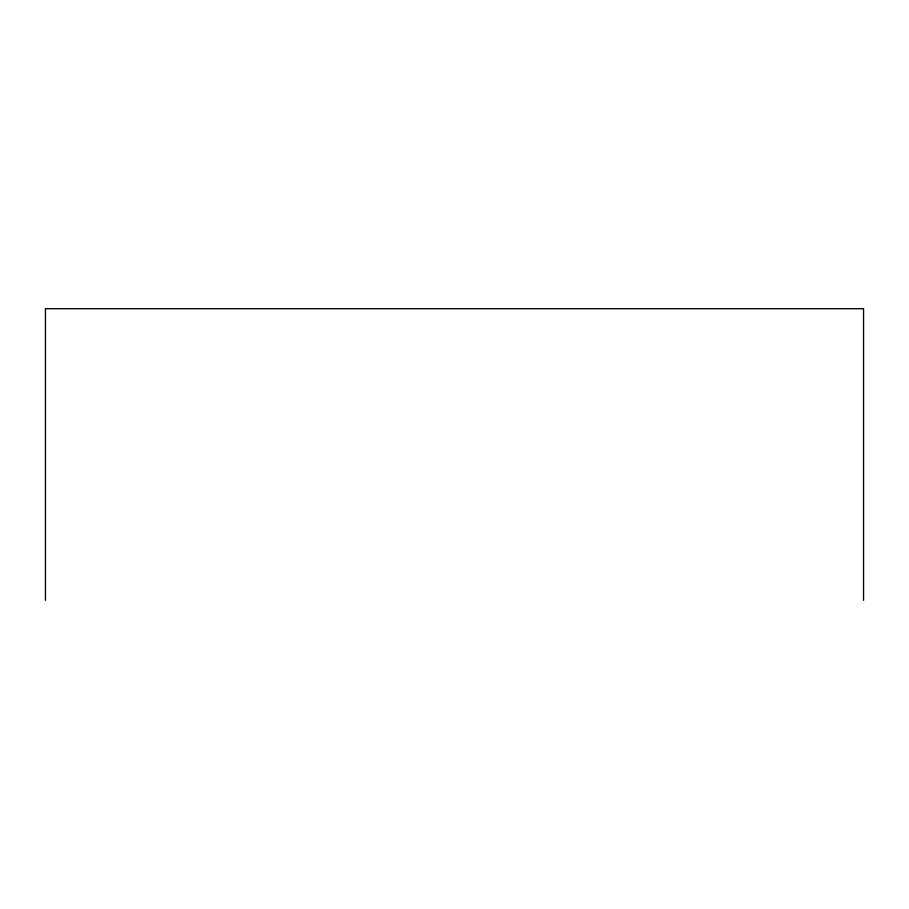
<?xml version="1.0" encoding="UTF-8"?>
<svg xmlns="http://www.w3.org/2000/svg" width="909" height="909" viewBox="0 0 909 909"><rect width="100%" height="100%" fill="white"/><g stroke="black" fill="none" stroke-linecap="round" stroke-linejoin="round"><path stroke-width="1.36" d="M863.55 600.315L863.55 308.685L45.45 308.685L45.45 600.315"/></g></svg>
